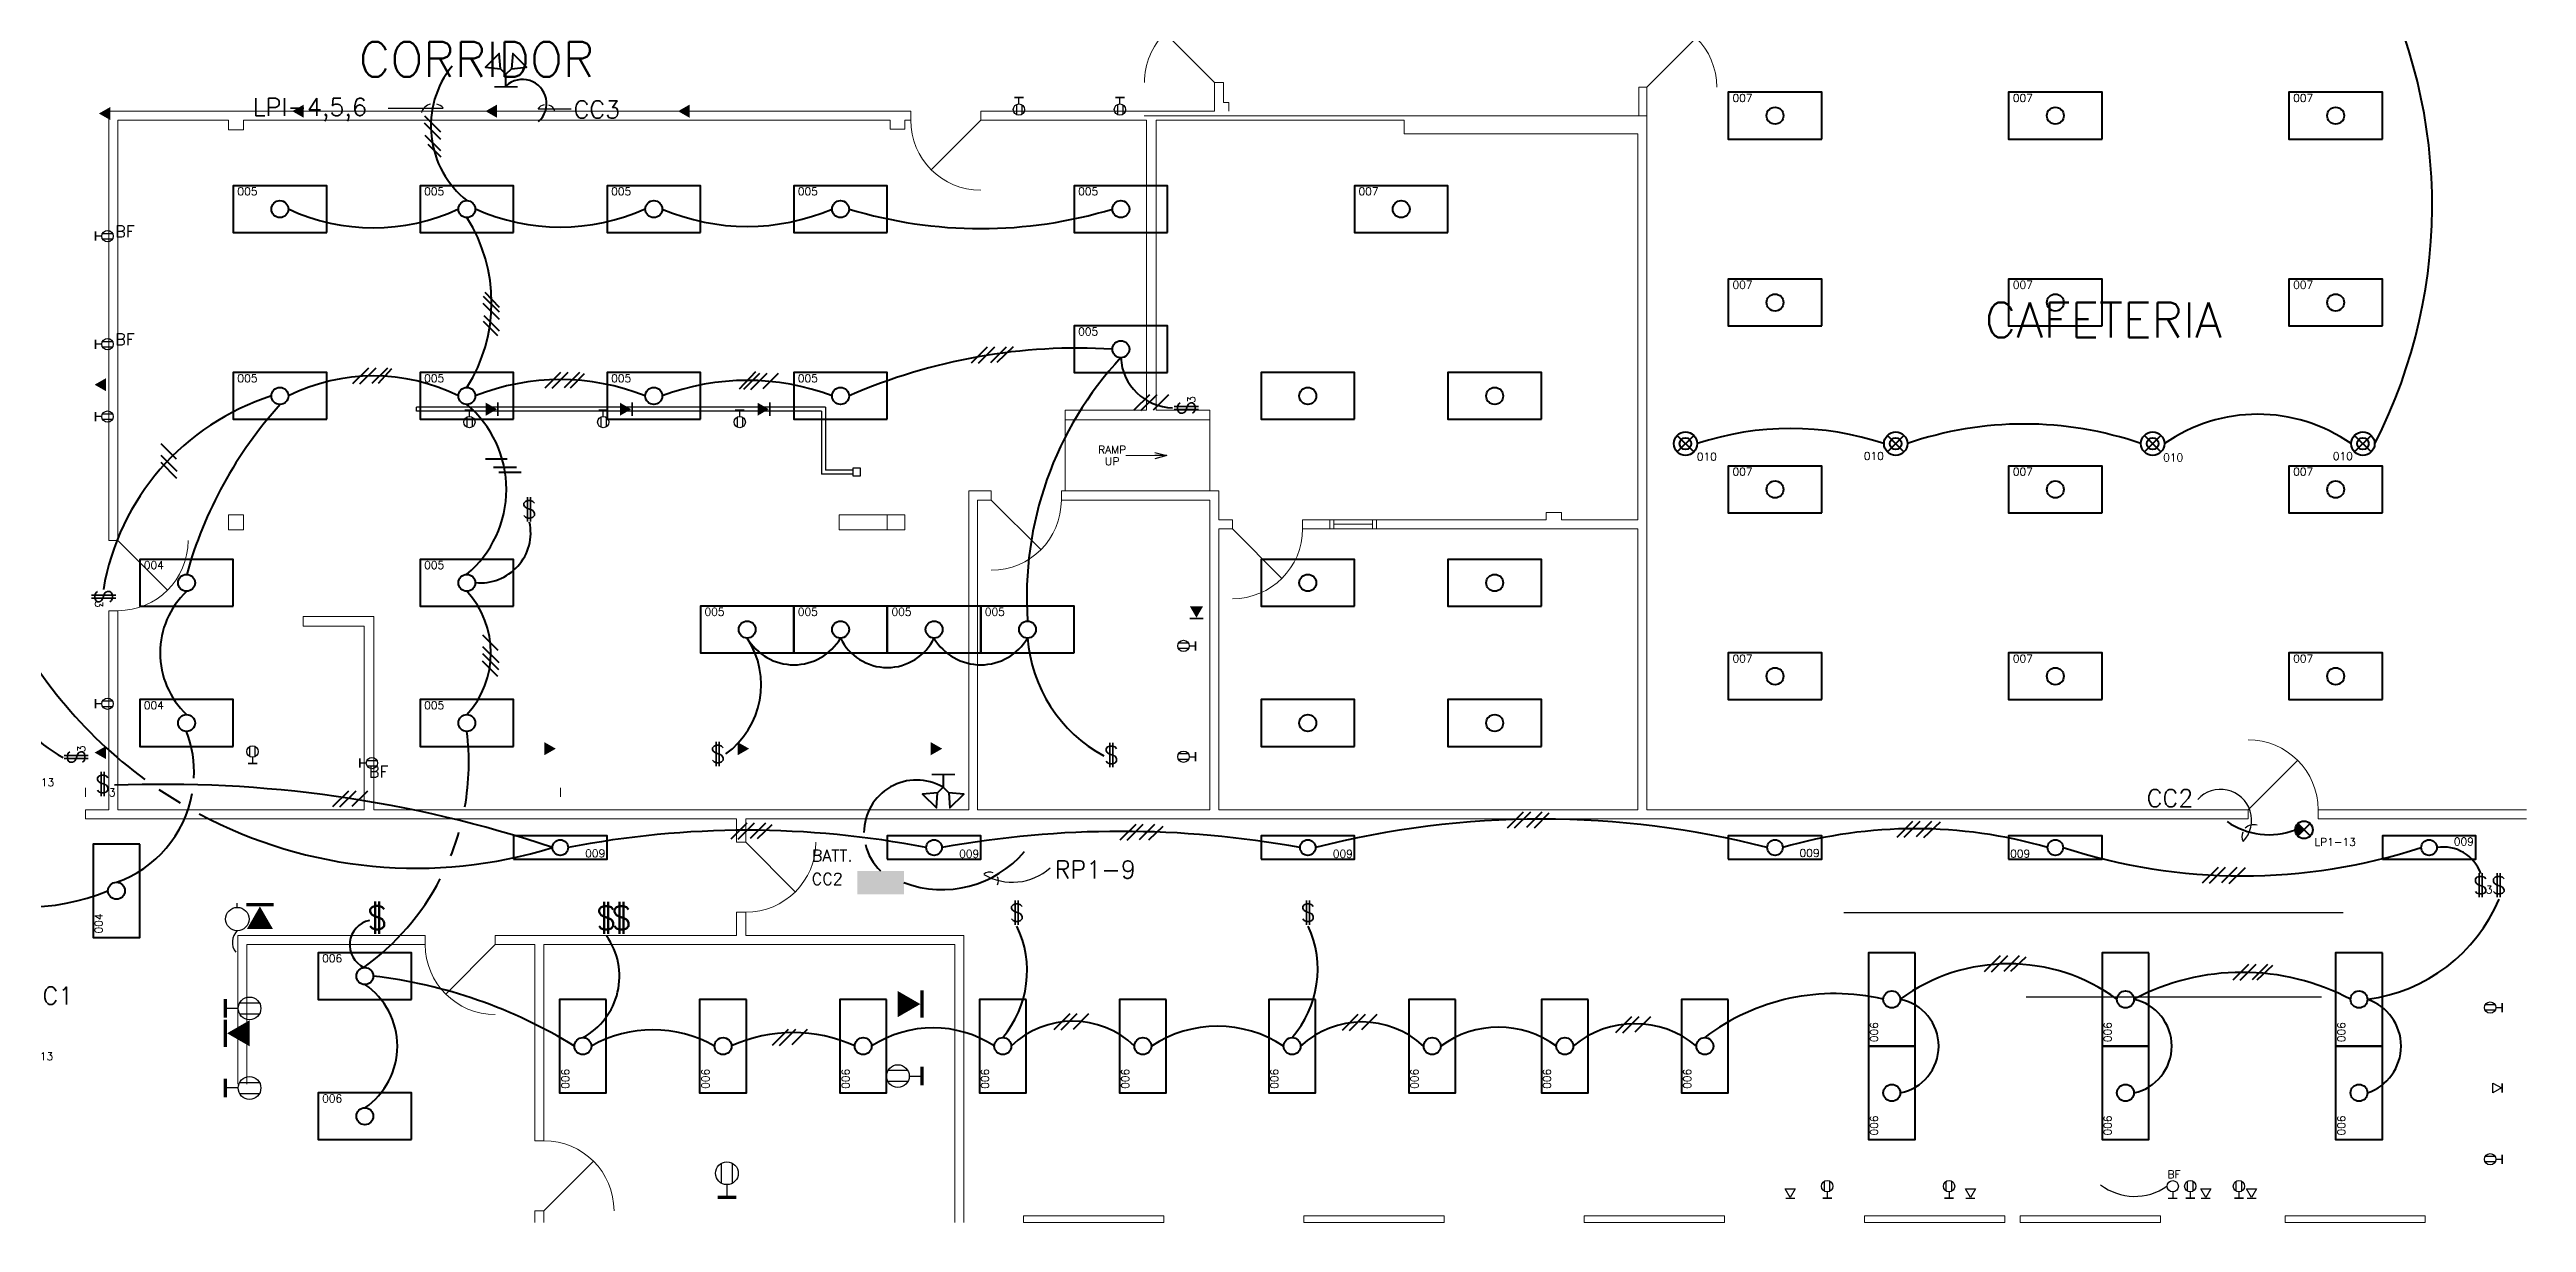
# Model space of a CAD drawing. Header units: inches. Extents: x 1071857 to 1073816, y 1075978 to 1078607.
# Drawn here: x 1072532 to 1073804, y 1076102 to 1076704 of the extents above; entities that cross this region are included whole.
import ezdxf
from ezdxf.enums import TextEntityAlignment as Align

# ---------------------------------------------------------------- set-up
doc = ezdxf.new("R2010")
doc.units = ezdxf.units.IN
doc.header["$MEASUREMENT"] = 0
doc.layers.get('0').update_dxf_attribs({"linetype": 'CONTINUOUS'})
for name, color, linetype, lineweight in [('E-Conduit-T', 123, 'CONTINUOUS', 30), ('E-PwrOutlet', 95, 'CONTINUOUS', 30), ('E-T', 7, 'CONTINUOUS', 30), ('ELgt-C', 172, 'CONTINUOUS', 40), ('ELgt-Circ-T', 92, 'CONTINUOUS', 30), ('ELgt-F', 2, 'CONTINUOUS', 40), ('I-Cab', 151, 'CONTINUOUS', 20), ('I-CWall', 110, 'CONTINUOUS', 20), ('I-Ras', 41, 'CONTINUOUS', 20), ('I-RmN', 5, 'CONTINUOUS', 30)]:
    doc.layers.add(name, color=color, linetype=linetype, lineweight=lineweight)
doc.styles.add('BGE', font='simplex.shx')
doc.styles.get("Standard").update_dxf_attribs({"font": 'simplex.shx'})
doc.dimstyles.new('Aec_Arch_1', dxfattribs={"dimtxt": 9, "dimasz": 6, "dimexe": 6, "dimexo": 6, "dimgap": 4, "dimtad": 1, "dimdec": 5, "dimrnd": 0.5, "dimzin": 3, "dimdsep": 46, "dimlunit": 4, "dimtxsty": 'BGE', "dimblk": 'OPEN30', "dimcen": 0.125, "dimdle": 6, "dimclrd": 256, "dimclre": 256, "dimclrt": 256, "dimadec": 3, "dimazin": 0, "dimtfac": 0.75, "dimtdec": 5, "dimtix": 1, "dimtmove": 0, "dimatfit": 3, "dimldrblk": 'OPEN30', "dimfxl": 1, "dimtolj": 1, "dimtzin": 3, "dimlwd": -1, "dimlwe": -1, "dimarcsym": 0})

# ---------------------------------------------------------------- blocks, each defined once
blk = doc.blocks.new('2X4')
at = {"linetype": 'Continuous'}
blk.add_lwpolyline([(4, 0), (4, 2), (0, 2), (0, 0)], close=True, dxfattribs=at)
blk.add_circle((2, 1), 0.363, dxfattribs=at)
blk.add_attdef('TAG00', text='', height=0.333, rotation=360, dxfattribs=at).set_placement((0, 0), align=Align.MIDDLE_LEFT)
blk = doc.blocks.new('1X4')
at = {"linetype": 'Continuous'}
blk.add_lwpolyline([(0, 0), (4, 0), (4, 1), (0, 1)], close=True, dxfattribs=at)
blk.add_circle((2, 0.5), 0.333, dxfattribs=at)
blk = doc.blocks.new('WT')
at = {"linetype": 'Continuous'}
for points in [[(0, 0.292), (0.072, 0.292), (0, -0.292), (0.072, -0.292)], [(0.072, 0), (0.557, 0.28), (0.557, -0.28)]]:
    blk.add_solid(points, dxfattribs=at)
blk = doc.blocks.new('WER')
at = {"linetype": 'Continuous'}
for p, q in [((0.31, 0), (0.072, 0)), ((0.339, 0.117), (0.764, 0.117)), ((0.34, -0.116), (0.766, -0.116))]:
    blk.add_line(p, q, dxfattribs=at)
blk.add_circle((0.553, 0), 0.243, dxfattribs=at)
blk.add_solid([(0, 0.2), (0.072, 0.2), (0, -0.2), (0.072, -0.2)], dxfattribs=at)
blk.add_attdef('TAG00', (0, 0), '', height=0.333, dxfattribs=at)
blk = doc.blocks.new('WEL')
at = {"linetype": 'Continuous'}
for p, q in [((-0.34, 0.117), (-0.765, 0.117)), ((-0.339, -0.117), (-0.764, -0.117)), ((-0.31, 0), (-0.072, 0))]:
    blk.add_line(p, q, dxfattribs=at)
blk.add_circle((-0.553, 0), 0.243, dxfattribs=at)
blk.add_solid([(0, -0.2), (-0.072, -0.2), (0, 0.2), (-0.072, 0.2)], dxfattribs=at)
blk.add_attdef('TAG00', (0, 0), '', height=0.333, rotation=0, dxfattribs=at)
blk = doc.blocks.new('WEU')
at = {"linetype": 'Continuous'}
for p, q in [((-0.117, 0.339), (-0.117, 0.764)), ((0.12, 0.342), (0.12, 0.764)), ((0, 0.31), (0, 0.072))]:
    blk.add_line(p, q, dxfattribs=at)
blk.add_circle((0, 0.553), 0.243, dxfattribs=at)
blk.add_solid([(-0.2, 0), (-0.2, 0.072), (0.2, 0), (0.2, 0.072)], dxfattribs=at)
blk.add_attdef('TAG00', (0, 0), '', height=0.333, rotation=0.0001, dxfattribs=at)
blk = doc.blocks.new('PHS_LR')
at = {"linetype": 'Continuous'}
for p, q in [((0.037, 0.026), (0.377, 0.366)), ((0.187, 0.02), (0.533, 0.366)), ((0.452, 0.036), (0.782, 0.366))]:
    blk.add_line(p, q, dxfattribs=at)
blk = doc.blocks.new('EXIT')
at = {"linetype": 'Continuous'}
for p, q in [((0.28, -0.28), (-0.25, 0.25)), ((-0.25, -0.28), (0.28, 0.25)), ((-0.24, 0.24), (-0.15, 0.32)), ((-0.24, 0.24), (-0.18, 0.3)), ((-0.23, 0.23), (-0.12, 0.33)), ((-0.22, 0.22), (-0.1, 0.34)), ((-0.21, 0.21), (-0.06, 0.35)), ((-0.21, 0.21), (-0.08, 0.35)), ((-0.2, 0.2), (-0.04, 0.36)), ((-0.19, 0.19), (-0.02, 0.36)), ((-0.18, 0.18), (0.01, 0.36)), ((-0.18, 0.18), (-0.01, 0.36)), ((-0.17, 0.17), (0.02, 0.36)), ((-0.16, 0.16), (0.04, 0.36)), ((-0.15, 0.15), (0.06, 0.36)), ((-0.15, 0.15), (0.05, 0.36)), ((-0.14, 0.14), (0.08, 0.36)), ((-0.13, 0.13), (0.1, 0.35)), ((-0.13, 0.13), (0.09, 0.35)), ((-0.12, 0.12), (0.11, 0.35)), ((-0.11, 0.11), (0.12, 0.34)), ((-0.1, 0.1), (0.15, 0.34)), ((-0.1, 0.1), (0.13, 0.34)), ((-0.09, 0.09), (0.16, 0.33)), ((-0.08, 0.08), (0.17, 0.33)), ((-0.07, 0.07), (0.19, 0.32)), ((-0.07, 0.07), (0.18, 0.32)), ((-0.06, 0.06), (0.2, 0.31)), ((-0.05, 0.05), (0.21, 0.31)), ((-0.04, 0.04), (0.22, 0.3)), ((-0.04, 0.04), (0.21, 0.3)), ((-0.03, 0.03), (0.23, 0.29)), ((-0.02, 0.02), (0.24, 0.28)), ((-0.01, 0.01), (0.25, 0.28)), ((-0.01, 0.01), (0.26, 0.27)), ((0, 0), (0.27, 0.27)), ((0.01, -0.01), (0.27, 0.26))]:
    blk.add_line(p, q, dxfattribs=at)
blk.add_circle((0.01, -0.01), 0.375, dxfattribs=at)
blk = doc.blocks.new('FLOOD')
at = {"linetype": 'Continuous'}
for p, q in [((-0.58, 0.5), (-0.82, 0.74)), ((-0.58, 0.5), (-0.82, 0.26)), ((-0.08, 0.5), (-0.58, 0.5))]:
    blk.add_line(p, q, dxfattribs=at)
for points in [[(-0.82, 0.74), (-0.88, 1.38), (-1.47, 0.79), (-0.82, 0.74)], [(-0.82, 0.26), (-1.47, 0.21), (-0.88, -0.38), (-0.82, 0.26)]]:
    blk.add_lwpolyline(points, close=True, dxfattribs=at)
blk.add_solid([(-0.08, 0), (0, 0), (-0.08, 1), (0, 1)], dxfattribs=at)
blk = doc.blocks.new('LGTRND')
at = {"linetype": 'Continuous'}
for p, q in [((-0.5, 0), (0.5, 0)), ((0, -0.5), (0, 0.5))]:
    blk.add_line(p, q, dxfattribs=at)
for radius in [0.5, 0.25]:
    blk.add_circle((0, 0), radius, dxfattribs=at)
blk = doc.blocks.new('RNDLGT')
at = {"linetype": 'Continuous', "rotation": 180}
blk.add_blockref('LGTRND', (0, 0), dxfattribs=at)
blk = doc.blocks.new('WED')
at = {"linetype": 'Continuous'}
for p, q in [((-0.11, -0.34), (-0.11, -0.77)), ((0, -0.31), (0, -0.07)), ((0.12, -0.34), (0.12, -0.76))]:
    blk.add_line(p, q, dxfattribs=at)
blk.add_circle((0, -0.55), 0.243, dxfattribs=at)
blk.add_solid([(0.2, 0), (0.2, -0.07), (-0.2, 0), (-0.2, -0.07)], dxfattribs=at)
blk.add_attdef('TAG00', (0, 0), '', height=0.333, dxfattribs=at)
blk = doc.blocks.new('FT')
at = {"linetype": 'Continuous'}
blk.add_solid([(0, 0), (-0.28, 0.49), (0.28, 0.49)], dxfattribs=at)
blk = doc.blocks.new('TELWAL')
at = {"linetype": 'Continuous'}
blk.add_lwpolyline([(-0.21, -0.44), (0, -0.07), (0.21, -0.44), (-0.21, -0.44)], close=True, dxfattribs=at)
blk.add_solid([(0.2, 0), (0.2, -0.07), (-0.2, 0), (-0.2, -0.07)], dxfattribs=at)
blk = doc.blocks.new('BF')
at = {"linetype": 'Continuous'}
blk.add_line((0, 0.31), (0, 0.07), dxfattribs=at)
blk.add_circle((0, 0.55), 0.243, dxfattribs=at)
blk.add_solid([(-0.2, 0), (-0.2, 0.07), (0.2, 0), (0.2, 0.07)], dxfattribs=at)
at = {"layer": 'E-PwrOutlet', "linetype": 'Continuous', "style": 'BGE'}
blk.add_text('BF', height=0.333, dxfattribs=at).set_placement((0.06, 1.06), align=Align.MIDDLE)
blk = doc.blocks.new('DOOR36')
at = {"linetype": 'Continuous'}
blk.add_line((0, 0), (2.12, 2.12), dxfattribs=at)
blk.add_arc((0, 0), 3, 360, 90, dxfattribs=at)
blk = doc.blocks.new('_Open30')
at = {"color": 0, "linetype": 'ByBlock', "lineweight": -2}
for p, q in [((-1, 0.27), (0, 0)), ((0, 0), (-1, -0.27)), ((0, 0), (-1, 0))]:
    blk.add_line(p, q, dxfattribs=at)

msp = doc.modelspace()

# ---------------------------------------------------------------- linework, layer by layer
at = {"layer": 'E-Conduit-T'}
for p, q in [((1073709.9, 1076261), (1073453.3, 1076261)), ((1073547.1, 1076217.9), (1073698.7, 1076217.9))]:
    msp.add_line(p, q, dxfattribs=at)
msp.add_arc((1073602.8, 1076143.8), 28.5, 232.0775, 305.4365, dxfattribs=at)
at = {"layer": 'E-PwrOutlet'}
for p, q in [((1072930.2, 1076520.7), (1072720.2, 1076520.7)), ((1072720.2, 1076518.7), (1072720.2, 1076520.7)), ((1072928.2, 1076518.7), (1072720.2, 1076518.7)), ((1072928.2, 1076518.7), (1072928.2, 1076486.4)), ((1072930.2, 1076520.7), (1072930.2, 1076488.4)), ((1072944.3, 1076486.4), (1072928.2, 1076486.4)), ((1072944.3, 1076488.4), (1072930.2, 1076488.4)), ((1072628.1, 1076263.8), (1072628.1, 1076265.9))]:
    msp.add_line(p, q, dxfattribs=at)
msp.add_lwpolyline([(1072944.3, 1076485.4), (1072948.3, 1076485.4), (1072948.3, 1076489.4), (1072944.3, 1076489.4)], close=True, dxfattribs=at)
msp.add_circle((1072628.1, 1076257.8), 6, dxfattribs=at)
msp.add_arc((1072633.9, 1076245.8), 8.37, 133.8852, 217.3867, dxfattribs=at)
at = {"layer": 'ELgt-C'}
for p, q in [((1072725.9, 1076655.8), (1072732.6, 1076649.4)), ((1072755.2, 1076579.9), (1072762.6, 1076572.1)), ((1072754.3, 1076565), (1072761.8, 1076557.5)), ((1072707.3, 1076540.5), (1072700.4, 1076532.9)), ((1073018.5, 1076543.9), (1073026.8, 1076551.9)), ((1072799.2, 1076530.7), (1072806.4, 1076538.1)), ((1072886, 1076530.2), (1072894.5, 1076539)), ((1072753.9, 1076390.4), (1072761.8, 1076382.5)), ((1073294.5, 1076304.7), (1073301.9, 1076312.4)), ((1072895.3, 1076299.1), (1072902.9, 1076306.3)), ((1073096.3, 1076298.4), (1073103.7, 1076305.5)), ((1073494.4, 1076299.7), (1073503, 1076307.8)), ((1073651.3, 1076276), (1073659.7, 1076284.2)), ((1073539.1, 1076231), (1073547, 1076238.4)), ((1073665.7, 1076226.6), (1073673.8, 1076234.1))]:
    msp.add_line(p, q, dxfattribs=at)
for centre, radius, start, end in [((1073486.8, 1076624.4), 268.8, 332.9067, 29.7797), ((1072776.4, 1076665.2), 48.9, 141.0274, 231.6342), ((1072774.6, 1076676.7), 12.4, 311.8472, 132.8178), ((1072698, 1076716.3), 103.4, 245.0297, 294.9703), ((1072677.1, 1076574.5), 81.6, 327.6659, 32.3341), ((1072794, 1076720.5), 107.2, 245.9847, 294.0153), ((1072890, 1076724.5), 110.9, 246.8271, 293.1729), ((1073010, 1076845.5), 233, 253.1221, 286.8779), ((1073059.8, 1076257.9), 293.2, 86.5096, 113.6113), ((1073214, 1076423.2), 180.4, 137.0194, 183.9082), ((1073109.2, 1076547.7), 27.3, 183.1341, 268.5653), ((1072698, 1076438.7), 98.1, 63.5881, 116.4119), ((1072794, 1076416.8), 118.1, 68.3082, 111.6918), ((1072890, 1076411.3), 123.2, 69.2608, 110.7392), ((1072684.1, 1076405.9), 126.6, 107.681, 170.3615), ((1072811.5, 1076376.5), 217.4, 137.9495, 164.4307), ((1072709.3, 1076478.5), 57, 310.0947, 49.9053), ((1073666, 1076433.3), 83.8, 55.0702, 124.9298), ((1073426, 1076358), 151.8, 71.5721, 108.4279), ((1073546, 1076328), 184.1, 70.9814, 109.0186), ((1072753, 1076456.3), 25.8, 264.224, 12.1528), ((1072631.9, 1076394.5), 43.5, 133.4074, 226.5926), ((1072711.7, 1076394.5), 46.7, 317.3215, 42.6785), ((1072570.4, 1076400.3), 67.5, 162.5555, 241.937), ((1072719.9, 1076519.6), 235.7, 204.8476, 233.7864), ((1072853.5, 1076378.1), 43.7, 305.6865, 33.3513), ((1072914, 1076416.2), 27.8, 210.3622, 329.6378), ((1072962, 1076413.6), 26.6, 205.3632, 334.6368), ((1073010, 1076416.3), 27.9, 210.4868, 329.5132), ((1073109.1, 1076407.8), 75.3, 184.2557, 241.5439), ((1072546.2, 1076333), 59.7, 357.2131, 20.813), ((1072617.3, 1076338.2), 129.7, 349.916, 7.0693), ((1072590.4, 1075696.7), 630.3, 71.5371, 92.317), ((1072719.9, 1076519.6), 235.7, 235.9014, 239.065), ((1072977, 1076302.2), 27, 59.649, 179.9201), ((1072546.2, 1076333), 59.7, 289.3704, 349.586), ((1072719.9, 1076519.6), 235.7, 241.815, 287.3023), ((1072617.3, 1076338.2), 129.7, 338.3409, 343.9737), ((1072890, 1075822.4), 481, 78.9727, 101.0273), ((1073082, 1075786.7), 516.1, 79.7309, 100.2691), ((1073298, 1075841.1), 468, 75.6497, 104.3503), ((1073490, 1076059.5), 244.7, 73.8626, 106.1374), ((1073671.7, 1076338.4), 37.3, 234.9202, 291.4188), ((1072977, 1076302.2), 27, 193.2025, 226.8487), ((1072990.2, 1076328.4), 55.5, 249.2168, 319.7303), ((1073658, 1076577.7), 297.7, 251.998, 288.002), ((1073761.2, 1076274.3), 20.5, 19.5055, 98.847), ((1072617.3, 1076338.2), 129.7, 305.7182, 332.5286), ((1072518, 1076380.2), 116.4, 247.9906, 292.0094), ((1073711.5, 1076301), 85.1, 277.3471, 337.2103), ((1072698.6, 1076244.5), 12.8, 101.913, 244.2755), ((1072788.6, 1076228.4), 35.8, 298.3346, 35.3911), ((1072980.7, 1076231.2), 53.1, 319.8514, 25.6296), ((1073129.9, 1076232), 53.2, 318.729, 24.6206), ((1072671.8, 1076192.5), 38.5, 304.6371, 55.3629), ((1072668, 1075976.4), 253.9, 58.3449, 83.2303), ((1073538, 1076140.5), 94.3, 53.8243, 126.1757), ((1073658, 1076111.5), 118.9, 62.0983, 117.9017), ((1073448.6, 1076109.7), 109.8, 76.821, 127.3701), ((1073477.6, 1076192.5), 24.5, 281.1996, 78.8004), ((1073597.2, 1076192.5), 24.6, 282.2464, 77.7536), ((1073714.3, 1076192.5), 25.3, 288.5144, 71.4856), ((1072841.6, 1076136.9), 64, 60.3866, 119.6134), ((1072913.6, 1076123.5), 76, 65.3938, 114.6062), ((1072985.5, 1076144), 57.9, 57.0868, 122.9132), ((1073057.3, 1076159.6), 45.7, 46.1601, 133.8399), ((1073131.6, 1076140.8), 61.9, 56.7195, 123.2805), ((1073205.9, 1076158.4), 46.5, 47.182, 132.818), ((1073276, 1076151.8), 50.4, 53.886, 126.114), ((1073346, 1076154.5), 49.5, 50.2435, 129.7565)]:
    msp.add_arc(centre, radius, start, end, dxfattribs=at)
at = {"layer": 'ELgt-Circ-T'}
for p, q in [((1072705.6, 1076674.4), (1072733.8, 1076674.4)), ((1072799.6, 1076673.9), (1072782.6, 1076673.9))]:
    msp.add_line(p, q, dxfattribs=at)
for centre, radius, start, end in [((1072728.9, 1076670.1), 6.56, 103.3737, 162.5687), ((1072728.9, 1076670.1), 6.56, 41.7927, 75.4917), ((1072786.6, 1076671.4), 4.76, 100.5399, 148.341), ((1072786.6, 1076671.4), 4.76, 14.3365, 70.6045), ((1073646.9, 1076308.5), 15.9, 317.1512, 137.615), ((1073663.8, 1076300.3), 5.94, 159.5356, 206.3621), ((1073663.8, 1076300.3), 5.94, 72.0459, 135.7656), ((1073026.3, 1076305.7), 29, 239.3579, 311.8135), ((1073014.6, 1076277.4), 4.53, 66.5811, 131.8448), ((1073014.6, 1076277.4), 4.53, 333.7126, 28.3555)]:
    msp.add_arc(centre, radius, start, end, dxfattribs=at)
at = {"layer": 'ELgt-F'}
msp.add_solid([(1072946.6, 1076270.5), (1072970.6, 1076270.5), (1072946.6, 1076282.5), (1072970.6, 1076282.5)], dxfattribs=at)
at = {"layer": 'I-Cab'}
for points in [[(1073032, 1076105.4), (1073032, 1076101.9), (1073104, 1076101.9), (1073104, 1076105.4)], [(1073176, 1076105.4), (1073176, 1076101.9), (1073248, 1076101.9), (1073248, 1076105.4)], [(1073320, 1076105.4), (1073320, 1076101.9), (1073392, 1076101.9), (1073392, 1076105.4)], [(1073464, 1076105.4), (1073464, 1076101.9), (1073536, 1076101.9), (1073536, 1076105.4)], [(1073544, 1076105.4), (1073544, 1076101.9), (1073616, 1076101.9), (1073616, 1076105.4)], [(1073680, 1076105.4), (1073680, 1076101.9), (1073752, 1076101.9), (1073752, 1076105.4)]]:
    msp.add_lwpolyline(points, close=True, dxfattribs=at)
at = {"layer": 'I-CWall'}
for p, q in [((1073352.1, 1076685.1), (1073377.6, 1076710.6)), ((1073134.7, 1076687.5), (1073130.1, 1076687.5)), ((1073130.1, 1076687.5), (1073130.1, 1076672.8)), ((1073134.7, 1076687.5), (1073134.7, 1076677.3)), ((1073348.1, 1076670.4), (1073348.1, 1076685.1)), ((1073352.1, 1076685.1), (1073348.1, 1076685.1)), ((1073352.1, 1076670.4), (1073352.1, 1076685.1)), ((1072974, 1076672.8), (1072562.1, 1076672.8)), ((1072562.1, 1076452.2), (1072562.1, 1076672.8)), ((1072566.8, 1076452.2), (1072566.8, 1076668.2)), ((1072623.5, 1076668.2), (1072566.8, 1076668.2)), ((1072623.5, 1076663.2), (1072623.5, 1076668.2)), ((1072631.3, 1076663.2), (1072631.3, 1076668.2)), ((1072963.5, 1076668.2), (1072631.3, 1076668.2)), ((1072963.5, 1076663.5), (1072963.5, 1076668.2)), ((1072971, 1076663.5), (1072971, 1076668.2)), ((1072974, 1076668.2), (1072971, 1076668.2)), ((1072974, 1076668.2), (1072974, 1076672.8)), ((1073010, 1076668.2), (1072984.6, 1076642.7)), ((1073130.1, 1076672.8), (1073010, 1076672.8)), ((1073010, 1076668.2), (1073010, 1076672.8)), ((1073010, 1076668.2), (1073095.1, 1076668.2)), ((1073352.1, 1076670.4), (1073093.9, 1076670.4)), ((1073095.1, 1076519.2), (1073095.1, 1076668.2)), ((1073100.1, 1076668.2), (1073227.5, 1076668.2)), ((1073100.1, 1076519.2), (1073100.1, 1076668.2)), ((1073137.4, 1076677.3), (1073134.7, 1076677.3)), ((1073137.4, 1076672.8), (1073137.4, 1076677.3)), ((1073227.5, 1076661.2), (1073227.5, 1076668.2)), ((1073352.1, 1076313.9), (1073352.1, 1076670.4)), ((1072631.3, 1076663.2), (1072623.5, 1076663.2)), ((1072971, 1076663.5), (1072963.5, 1076663.5)), ((1073227.5, 1076661.2), (1073347.5, 1076661.2)), ((1073347.5, 1076462.9), (1073347.5, 1076661.2)), ((1073053.4, 1076514.2), (1073053.4, 1076519.2)), ((1073095.1, 1076519.2), (1073053.4, 1076519.2)), ((1073127.6, 1076519.2), (1073100.1, 1076519.2)), ((1073127.6, 1076514.2), (1073127.6, 1076519.2)), ((1073127.6, 1076514.2), (1073053.4, 1076514.2)), ((1073053.4, 1076514.2), (1073053.4, 1076477.7)), ((1073127.6, 1076514.2), (1073127.6, 1076477.7)), ((1073015.4, 1076477.7), (1073003.8, 1076477.7)), ((1073003.8, 1076313.9), (1073003.8, 1076477.7)), ((1073015.4, 1076473), (1073015.4, 1076477.7)), ((1073132.3, 1076477.7), (1073051.4, 1076477.7)), ((1073051.4, 1076473), (1073051.4, 1076477.7)), ((1073132.3, 1076462.9), (1073132.3, 1076477.7)), ((1072937.3, 1076465.4), (1072937.3, 1076457.7)), ((1072962, 1076465.4), (1072937.3, 1076465.4)), ((1073015.4, 1076473), (1073008.4, 1076473)), ((1073008.4, 1076313.9), (1073008.4, 1076473)), ((1073015.4, 1076473), (1073040.8, 1076447.6)), ((1073127.6, 1076473), (1073051.4, 1076473)), ((1073127.6, 1076313.9), (1073127.6, 1076473)), ((1073300.5, 1076462.9), (1073300.5, 1076466.7)), ((1073300.5, 1076466.7), (1073308.3, 1076466.7)), ((1073308.3, 1076462.9), (1073308.3, 1076466.7)), ((1072562.1, 1076452.2), (1072566.8, 1076452.2)), ((1072566.8, 1076452.2), (1072592.2, 1076426.7)), ((1072962, 1076457.7), (1072937.3, 1076457.7)), ((1073139.3, 1076462.9), (1073132.3, 1076462.9)), ((1073139.3, 1076458.3), (1073132.3, 1076458.3)), ((1073132.3, 1076313.9), (1073132.3, 1076458.3)), ((1073139.3, 1076458.3), (1073139.3, 1076462.9)), ((1073139.3, 1076458.3), (1073164.7, 1076432.8)), ((1073175.3, 1076458.3), (1073175.3, 1076462.9)), ((1073175.3, 1076462.9), (1073300.5, 1076462.9)), ((1073175.3, 1076458.3), (1073347.5, 1076458.3)), ((1073189.3, 1076458.3), (1073189.3, 1076462.9)), ((1073191.3, 1076458.3), (1073191.3, 1076462.9)), ((1073191.3, 1076460.6), (1073211.3, 1076460.6)), ((1073211.3, 1076458.3), (1073211.3, 1076462.9)), ((1073213.3, 1076458.3), (1073213.3, 1076462.9)), ((1073308.3, 1076462.9), (1073347.5, 1076462.9)), ((1073347.5, 1076313.9), (1073347.5, 1076458.3)), ((1072562.1, 1076416.2), (1072566.8, 1076416.2)), ((1072562.1, 1076313.9), (1072562.1, 1076416.2)), ((1072566.8, 1076313.9), (1072566.8, 1076416.2)), ((1072698.3, 1076413.2), (1072662, 1076413.2)), ((1072662, 1076408.2), (1072662, 1076413.2)), ((1072693.3, 1076408.2), (1072662, 1076408.2)), ((1072693.3, 1076313.9), (1072693.3, 1076408.2)), ((1072698.3, 1076313.9), (1072698.3, 1076413.2)), ((1073661, 1076313.9), (1073686.5, 1076339.4)), ((1072562.1, 1076313.9), (1072550.1, 1076313.9)), ((1072550.1, 1076313.9), (1072550.1, 1076309.3)), ((1072693.3, 1076313.9), (1072566.8, 1076313.9)), ((1073003.8, 1076313.9), (1072698.3, 1076313.9)), ((1073127.6, 1076313.9), (1073008.4, 1076313.9)), ((1073347.5, 1076313.9), (1073132.3, 1076313.9)), ((1073661, 1076313.9), (1073352.1, 1076313.9)), ((1073661, 1076309.3), (1073661, 1076313.9)), ((1073697, 1076309.3), (1073697, 1076313.9)), ((1073804, 1076313.9), (1073697, 1076313.9)), ((1072884.6, 1076309.3), (1072550.1, 1076309.3)), ((1072884.6, 1076297.3), (1072884.6, 1076309.3)), ((1072889.3, 1076297.3), (1072889.3, 1076309.3)), ((1073661, 1076309.3), (1072889.3, 1076309.3)), ((1073804, 1076309.3), (1073697, 1076309.3)), ((1072889.3, 1076297.3), (1072884.6, 1076297.3)), ((1072889.3, 1076297.3), (1072914.7, 1076271.8)), ((1072884.6, 1076249.3), (1072884.6, 1076261.3)), ((1072889.3, 1076261.3), (1072884.6, 1076261.3)), ((1072889.3, 1076249.3), (1072889.3, 1076261.3)), ((1072628.4, 1076172.9), (1072628.4, 1076249.3)), ((1072628.4, 1076249.3), (1072724.6, 1076249.3)), ((1072724.6, 1076249.3), (1072724.6, 1076244.7)), ((1072760.6, 1076249.3), (1072760.6, 1076244.7)), ((1072760.6, 1076249.3), (1072884.6, 1076249.3)), ((1072889.3, 1076249.3), (1073001.3, 1076249.3)), ((1073001.3, 1076101.9), (1073001.3, 1076249.3)), ((1072633, 1076172.9), (1072633, 1076244.7)), ((1072633, 1076244.7), (1072724.6, 1076244.7)), ((1072760.6, 1076244.7), (1072735.2, 1076219.2)), ((1072760.6, 1076244.7), (1072781, 1076244.7)), ((1072781, 1076143.9), (1072781, 1076244.7)), ((1072785.6, 1076244.7), (1072996.6, 1076244.7)), ((1072785.6, 1076143.9), (1072785.6, 1076244.7)), ((1072996.6, 1076101.9), (1072996.6, 1076244.7)), ((1072785.6, 1076143.9), (1072781, 1076143.9)), ((1072785.6, 1076107.9), (1072811.1, 1076133.4)), ((1072781, 1076101.9), (1072781, 1076107.9)), ((1072785.6, 1076107.9), (1072781, 1076107.9)), ((1072785.6, 1076101.9), (1072785.6, 1076107.9))]:
    msp.add_line(p, q, dxfattribs=at)
for points in [[(1072623.5, 1076465.4), (1072631.3, 1076465.4), (1072631.3, 1076457.7), (1072623.5, 1076457.7)], [(1072962, 1076465.4), (1072971, 1076465.4), (1072971, 1076457.7), (1072962, 1076457.7)]]:
    msp.add_lwpolyline(points, close=True, dxfattribs=at)
for centre, start, end in [((1073352.1, 1076685.1), 0, 90), ((1073010, 1076668.2), 180, 270), ((1073015.4, 1076473), 270, 0), ((1072566.8, 1076452.2), 270, 0), ((1073139.3, 1076458.3), 270, 0), ((1073661, 1076313.9), 0, 90), ((1072889.3, 1076297.3), 270, 0), ((1072760.6, 1076244.7), 180, 270), ((1072785.6, 1076107.9), 0, 90)]:
    msp.add_arc(centre, 36, start, end, dxfattribs=at)
at = {"layer": 'I-Ras'}
for p, q in [((1072550.1, 1076325.2), (1072550.1, 1076320.5)), ((1072794.1, 1076325.2), (1072794.1, 1076320.5))]:
    msp.add_line(p, q, dxfattribs=at)

# ---------------------------------------------------------------- block references
at = {"layer": 'E-PwrOutlet', "zscale": 12}
for name, p, xscale, yscale in [('WED', (1073029.6, 1076680.2), 12, 12), ('WED', (1073081.5, 1076680.2), 12, 12), ('WER', (1072554.8, 1076608.6), 12, 12), ('WER', (1072554.8, 1076553.1), 12, 12), ('WER', (1072554.8, 1076515.9), 12, 12), ('WED', (1072747.3, 1076519.7), 12, 12), ('WED', (1072816.1, 1076519.7), 12, 12), ('WED', (1072886.2, 1076519.7), 12, 12), ('WEL', (1073120.8, 1076398.1), 12, 12), ('WER', (1072554.8, 1076368.4), 12, 12), ('WEU', (1072635.9, 1076337.2), 12, 12), ('WER', (1072690.6, 1076337.9), 12, 12), ('WEL', (1073120.8, 1076341.2), 12, 12), ('WER', (1072621.1, 1076211.9), 24, 24), ('WEL', (1073792, 1076212.3), 12, 12), ('WER', (1072621.1, 1076171), 24, 24), ('WEL', (1072980.7, 1076177.1), 24, 24), ('WEL', (1073792, 1076134.4), 12, 12), ('WEU', (1072879.6, 1076113.9), 24, 24), ('WEU', (1073444.8, 1076113.9), 12, 12), ('WEU', (1073507.4, 1076113.9), 12, 12), ('BF', (1073622.3, 1076113.9), 12, 12), ('WEU', (1073631.3, 1076113.9), 12, 12), ('WEU', (1073656.3, 1076113.9), 12, 12)]:
    msp.add_blockref(name, p, dxfattribs=dict(at, xscale=xscale, yscale=yscale))
at = {"layer": 'E-T', "zscale": 12}
for name, p, xscale, yscale, rotation in [('FT', (1072557, 1076671.6), 12, 12, 270), ('FT', (1072656.3, 1076672.8), 12, 12, 270), ('FT', (1072755.6, 1076672.8), 12, 12, 270), ('FT', (1072854.5, 1076672.8), 12, 12, 270), ('FT', (1072554.8, 1076532.3), 12, 12, 270), ('WT', (1072762.4, 1076519.7), 12, 12, 180), ('WT', (1072831.3, 1076519.7), 12, 12, 180), ('WT', (1072902, 1076519.7), 12, 12, 180), ('WT', (1073120.8, 1076411.7), 12, 12, 90), ('FT', (1072554.8, 1076343.3), 12, 12, 270), ('FT', (1072791.7, 1076345.3), 12, 12, 90), ('FT', (1072891, 1076345.3), 12, 12, 90), ('FT', (1072990.2, 1076345.3), 12, 12, 90), ('WT', (1072639.7, 1076266), 24, 24, 270), ('WT', (1072980.7, 1076214.1), 24, 24, 180), ('TELWAL', (1073792, 1076171), 12, 12, 270), ('TELWAL', (1073425.8, 1076113.9), 12, 12, 180), ('TELWAL', (1073518.4, 1076113.9), 12, 12, 180), ('TELWAL', (1073639.3, 1076113.9), 12, 12, 180), ('TELWAL', (1073662.8, 1076113.9), 12, 12, 180)]:
    msp.add_blockref(name, p, dxfattribs=dict(at, xscale=xscale, yscale=yscale, rotation=rotation))
at = {"layer": 'E-T', "xscale": 24, "yscale": 24, "zscale": 12}
msp.add_blockref('WT', (1072621.1, 1076199.1), dxfattribs=at)
at = {"layer": 'ELgt-C', "zscale": 12}
for p, xscale, yscale, rotation in [((1072723.6, 1076671.3), 24.0000558794494, 24.0000558794494, 270), ((1072753.8, 1076578.7), 24.0000558794494, 24.0000558794494, 270), ((1072597.7, 1076483.2), 24.0000558794494, 24.0000558794494, 90), ((1072775, 1076487), 24.00003681856179, 24.00003681856179, 135), ((1072763, 1076384.9), 24.0000558794494, 24.0000558794494, 90)]:
    msp.add_blockref('PHS_LR', p, dxfattribs=dict(at, xscale=xscale, yscale=yscale, rotation=rotation))
at = {"layer": 'ELgt-C', "xscale": 24.0000558794494, "yscale": 24.0000558794494, "zscale": 12}
for p in [(1072686.6, 1076532.2), (1073004.4, 1076542.9), (1072785.3, 1076530), (1072887.4, 1076529.4), (1073087.8, 1076518.5), (1072676.3, 1076314.9), (1073279.7, 1076304.1), (1072880.9, 1076298.4), (1073080.7, 1076297.8), (1073479.8, 1076299.3), (1073636.7, 1076275.7), (1073524.8, 1076230.2), (1073652.4, 1076225.9), (1072902.2, 1076192.4), (1073046.8, 1076200.4), (1073194.9, 1076200.1), (1073335.4, 1076198.9)]:
    msp.add_blockref('PHS_LR', p, dxfattribs=at)
at = {"layer": 'ELgt-F', "zscale": 12}
for name, p, xscale, yscale, rotation in [('FLOOD', (1072760.1, 1076684.8), 12, 12, 270), ('RNDLGT', (1073372, 1076502), 12.00001840928089, 12.00001840928089, 45), ('RNDLGT', (1073480, 1076502), 12.00001840928089, 12.00001840928089, 45), ('RNDLGT', (1073612, 1076502), 12.00001840928089, 12.00001840928089, 45), ('RNDLGT', (1073720, 1076502), 12.00001840928089, 12.00001840928089, 45), ('FLOOD', (1072996.7, 1076332.5), 12, 12, 90), ('EXIT', (1073689.6, 1076303.5), 12, 12, 90)]:
    msp.add_blockref(name, p, dxfattribs=dict(at, xscale=xscale, yscale=yscale, rotation=rotation))
at = {"layer": 'ELgt-F'}
ref = msp.add_blockref('2X4', (1073394, 1076658.5), dxfattribs=dict(at, xscale=12, yscale=12, zscale=12))
ref.add_attrib('TAG00', '007', dxfattribs={"linetype": 'Continuous', "height": 4}).set_placement((1073396.1, 1076679.6), align=Align.MIDDLE_LEFT)
ref = msp.add_blockref('2X4', (1073538, 1076658.5), dxfattribs=dict(at, xscale=12, yscale=12, zscale=12))
ref.add_attrib('TAG00', '007', dxfattribs={"linetype": 'Continuous', "height": 4}).set_placement((1073540.1, 1076679.6), align=Align.MIDDLE_LEFT)
ref = msp.add_blockref('2X4', (1073682, 1076658.5), dxfattribs=dict(at, xscale=12, yscale=12, zscale=12))
ref.add_attrib('TAG00', '007', dxfattribs={"linetype": 'Continuous', "height": 4}).set_placement((1073684.1, 1076679.6), align=Align.MIDDLE_LEFT)
ref = msp.add_blockref('2X4', (1072626, 1076610.5), dxfattribs=dict(at, xscale=12, yscale=12, zscale=12))
ref.add_attrib('TAG00', '005', dxfattribs={"linetype": 'Continuous', "height": 4}).set_placement((1072628.1, 1076631.6), align=Align.MIDDLE_LEFT)
ref = msp.add_blockref('2X4', (1072722, 1076610.5), dxfattribs=dict(at, xscale=12, yscale=12, zscale=12))
ref.add_attrib('TAG00', '005', dxfattribs={"linetype": 'Continuous', "height": 4}).set_placement((1072724.1, 1076631.6), align=Align.MIDDLE_LEFT)
ref = msp.add_blockref('2X4', (1072818, 1076610.5), dxfattribs=dict(at, xscale=12, yscale=12, zscale=12))
ref.add_attrib('TAG00', '005', dxfattribs={"linetype": 'Continuous', "height": 4}).set_placement((1072820.1, 1076631.6), align=Align.MIDDLE_LEFT)
ref = msp.add_blockref('2X4', (1072914, 1076610.5), dxfattribs=dict(at, xscale=12, yscale=12, zscale=12))
ref.add_attrib('TAG00', '005', dxfattribs={"linetype": 'Continuous', "height": 4}).set_placement((1072916.1, 1076631.6), align=Align.MIDDLE_LEFT)
ref = msp.add_blockref('2X4', (1073058, 1076610.5), dxfattribs=dict(at, xscale=12, yscale=12, zscale=12))
ref.add_attrib('TAG00', '005', dxfattribs={"linetype": 'Continuous', "height": 4}).set_placement((1073060.1, 1076631.6), align=Align.MIDDLE_LEFT)
ref = msp.add_blockref('2X4', (1073202, 1076610.5), dxfattribs=dict(at, xscale=12, yscale=12, zscale=12))
ref.add_attrib('TAG00', '007', dxfattribs={"linetype": 'Continuous', "height": 4}).set_placement((1073204.1, 1076631.6), align=Align.MIDDLE_LEFT)
ref = msp.add_blockref('2X4', (1073394, 1076562.5), dxfattribs=dict(at, xscale=12, yscale=12, zscale=12))
ref.add_attrib('TAG00', '007', dxfattribs={"linetype": 'Continuous', "height": 4}).set_placement((1073396.1, 1076583.6), align=Align.MIDDLE_LEFT)
ref = msp.add_blockref('2X4', (1073538, 1076562.5), dxfattribs=dict(at, xscale=12, yscale=12, zscale=12))
ref.add_attrib('TAG00', '007', dxfattribs={"linetype": 'Continuous', "height": 4}).set_placement((1073540.1, 1076583.6), align=Align.MIDDLE_LEFT)
ref = msp.add_blockref('2X4', (1073682, 1076562.5), dxfattribs=dict(at, xscale=12, yscale=12, zscale=12))
ref.add_attrib('TAG00', '007', dxfattribs={"linetype": 'Continuous', "height": 4}).set_placement((1073684.1, 1076583.6), align=Align.MIDDLE_LEFT)
ref = msp.add_blockref('2X4', (1073058, 1076538.5), dxfattribs=dict(at, xscale=12, yscale=12, zscale=12))
ref.add_attrib('TAG00', '005', dxfattribs={"linetype": 'Continuous', "height": 4}).set_placement((1073060.1, 1076559.6), align=Align.MIDDLE_LEFT)
ref = msp.add_blockref('2X4', (1072626, 1076514.5), dxfattribs=dict(at, xscale=12, yscale=12, zscale=12))
ref.add_attrib('TAG00', '005', dxfattribs={"linetype": 'Continuous', "height": 4}).set_placement((1072628.1, 1076535.6), align=Align.MIDDLE_LEFT)
ref = msp.add_blockref('2X4', (1072722, 1076514.5), dxfattribs=dict(at, xscale=12, yscale=12, zscale=12))
ref.add_attrib('TAG00', '005', dxfattribs={"linetype": 'Continuous', "height": 4}).set_placement((1072724.1, 1076535.6), align=Align.MIDDLE_LEFT)
ref = msp.add_blockref('2X4', (1072818, 1076514.5), dxfattribs=dict(at, xscale=12, yscale=12, zscale=12))
ref.add_attrib('TAG00', '005', dxfattribs={"linetype": 'Continuous', "height": 4}).set_placement((1072820.1, 1076535.6), align=Align.MIDDLE_LEFT)
ref = msp.add_blockref('2X4', (1072914, 1076514.5), dxfattribs=dict(at, xscale=12, yscale=12, zscale=12))
ref.add_attrib('TAG00', '005', dxfattribs={"linetype": 'Continuous', "height": 4}).set_placement((1072916.1, 1076535.6), align=Align.MIDDLE_LEFT)
at = {"layer": 'ELgt-F', "xscale": 12, "yscale": 12, "zscale": 12}
for name, p in [('2X4', (1073154, 1076514.5)), ('2X4', (1073250, 1076514.5)), ('2X4', (1073154, 1076418.5)), ('2X4', (1073250, 1076418.5)), ('2X4', (1073154, 1076346.5)), ('2X4', (1073250, 1076346.5)), ('1X4', (1072770, 1076288.5)), ('1X4', (1072962, 1076288.5)), ('1X4', (1073154, 1076288.5)), ('1X4', (1073394, 1076288.5)), ('1X4', (1073538, 1076288.5)), ('1X4', (1073730, 1076288.5))]:
    msp.add_blockref(name, p, dxfattribs=at)
at = {"layer": 'ELgt-F'}
ref = msp.add_blockref('2X4', (1073394, 1076466.5), dxfattribs=dict(at, xscale=12, yscale=12, zscale=12))
ref.add_attrib('TAG00', '007', dxfattribs={"linetype": 'Continuous', "height": 4}).set_placement((1073396.1, 1076487.6), align=Align.MIDDLE_LEFT)
ref = msp.add_blockref('2X4', (1073538, 1076466.5), dxfattribs=dict(at, xscale=12, yscale=12, zscale=12))
ref.add_attrib('TAG00', '007', dxfattribs={"linetype": 'Continuous', "height": 4}).set_placement((1073540.1, 1076487.6), align=Align.MIDDLE_LEFT)
ref = msp.add_blockref('2X4', (1073682, 1076466.5), dxfattribs=dict(at, xscale=12, yscale=12, zscale=12))
ref.add_attrib('TAG00', '007', dxfattribs={"linetype": 'Continuous', "height": 4}).set_placement((1073684.1, 1076487.6), align=Align.MIDDLE_LEFT)
ref = msp.add_blockref('2X4', (1072578, 1076418.5), dxfattribs=dict(at, xscale=12, yscale=12, zscale=12))
ref.add_attrib('TAG00', '004', dxfattribs={"linetype": 'Continuous', "height": 4}).set_placement((1072580.1, 1076439.6), align=Align.MIDDLE_LEFT)
ref = msp.add_blockref('2X4', (1072722, 1076418.5), dxfattribs=dict(at, xscale=12, yscale=12, zscale=12))
ref.add_attrib('TAG00', '005', dxfattribs={"linetype": 'Continuous', "height": 4}).set_placement((1072724.1, 1076439.6), align=Align.MIDDLE_LEFT)
ref = msp.add_blockref('2X4', (1072866, 1076394.5), dxfattribs=dict(at, xscale=12, yscale=12, zscale=12))
ref.add_attrib('TAG00', '005', dxfattribs={"linetype": 'Continuous', "height": 4}).set_placement((1072868.1, 1076415.6), align=Align.MIDDLE_LEFT)
ref = msp.add_blockref('2X4', (1072914, 1076394.5), dxfattribs=dict(at, xscale=12, yscale=12, zscale=12))
ref.add_attrib('TAG00', '005', dxfattribs={"linetype": 'Continuous', "height": 4}).set_placement((1072916.1, 1076415.6), align=Align.MIDDLE_LEFT)
ref = msp.add_blockref('2X4', (1072962, 1076394.5), dxfattribs=dict(at, xscale=12, yscale=12, zscale=12))
ref.add_attrib('TAG00', '005', dxfattribs={"linetype": 'Continuous', "height": 4}).set_placement((1072964.1, 1076415.6), align=Align.MIDDLE_LEFT)
ref = msp.add_blockref('2X4', (1073010, 1076394.5), dxfattribs=dict(at, xscale=12, yscale=12, zscale=12))
ref.add_attrib('TAG00', '005', dxfattribs={"linetype": 'Continuous', "height": 4}).set_placement((1073012.1, 1076415.6), align=Align.MIDDLE_LEFT)
ref = msp.add_blockref('2X4', (1073394, 1076370.5), dxfattribs=dict(at, xscale=12, yscale=12, zscale=12))
ref.add_attrib('TAG00', '007', dxfattribs={"linetype": 'Continuous', "height": 4}).set_placement((1073396.1, 1076391.6), align=Align.MIDDLE_LEFT)
ref = msp.add_blockref('2X4', (1073538, 1076370.5), dxfattribs=dict(at, xscale=12, yscale=12, zscale=12))
ref.add_attrib('TAG00', '007', dxfattribs={"linetype": 'Continuous', "height": 4}).set_placement((1073540.1, 1076391.6), align=Align.MIDDLE_LEFT)
ref = msp.add_blockref('2X4', (1073682, 1076370.5), dxfattribs=dict(at, xscale=12, yscale=12, zscale=12))
ref.add_attrib('TAG00', '007', dxfattribs={"linetype": 'Continuous', "height": 4}).set_placement((1073684.1, 1076391.6), align=Align.MIDDLE_LEFT)
ref = msp.add_blockref('2X4', (1072578, 1076346.5), dxfattribs=dict(at, xscale=12, yscale=12, zscale=12))
ref.add_attrib('TAG00', '004', dxfattribs={"linetype": 'Continuous', "height": 4}).set_placement((1072580.1, 1076367.6), align=Align.MIDDLE_LEFT)
ref = msp.add_blockref('2X4', (1072722, 1076346.5), dxfattribs=dict(at, xscale=12, yscale=12, zscale=12))
ref.add_attrib('TAG00', '005', dxfattribs={"linetype": 'Continuous', "height": 4}).set_placement((1072724.1, 1076367.6), align=Align.MIDDLE_LEFT)
ref = msp.add_blockref('2X4', (1072578, 1076248.3), dxfattribs=dict(at, xscale=12, yscale=12, zscale=12, rotation=90))
ref.add_attrib('TAG00', '004', dxfattribs={"linetype": 'Continuous', "height": 4, "rotation": 90}).set_placement((1072556.9, 1076250.3), align=Align.MIDDLE_LEFT)
ref = msp.add_blockref('2X4', (1072669.6, 1076216.5), dxfattribs=dict(at, xscale=12, yscale=12, zscale=12))
ref.add_attrib('TAG00', '006', dxfattribs={"linetype": 'Continuous', "height": 4}).set_placement((1072671.7, 1076237.6), align=Align.MIDDLE_LEFT)
ref = msp.add_blockref('2X4', (1073490, 1076192.5), dxfattribs=dict(at, xscale=12, yscale=12, zscale=12, rotation=90))
ref.add_attrib('TAG00', '006', dxfattribs={"linetype": 'Continuous', "height": 4, "rotation": 90}).set_placement((1073468.9, 1076194.6), align=Align.MIDDLE_LEFT)
ref = msp.add_blockref('2X4', (1073610, 1076192.5), dxfattribs=dict(at, xscale=12, yscale=12, zscale=12, rotation=90))
ref.add_attrib('TAG00', '006', dxfattribs={"linetype": 'Continuous', "height": 4, "rotation": 90}).set_placement((1073588.9, 1076194.6), align=Align.MIDDLE_LEFT)
ref = msp.add_blockref('2X4', (1073730, 1076192.5), dxfattribs=dict(at, xscale=12, yscale=12, zscale=12, rotation=90))
ref.add_attrib('TAG00', '006', dxfattribs={"linetype": 'Continuous', "height": 4, "rotation": 90}).set_placement((1073708.9, 1076194.6), align=Align.MIDDLE_LEFT)
ref = msp.add_blockref('2X4', (1072817.6, 1076168.5), dxfattribs=dict(at, xscale=12, yscale=12, zscale=12, rotation=90))
ref.add_attrib('TAG00', '006', dxfattribs={"linetype": 'Continuous', "height": 4, "rotation": 90}).set_placement((1072796.6, 1076170.6), align=Align.MIDDLE_LEFT)
ref = msp.add_blockref('2X4', (1072889.6, 1076168.5), dxfattribs=dict(at, xscale=12, yscale=12, zscale=12, rotation=90))
ref.add_attrib('TAG00', '006', dxfattribs={"linetype": 'Continuous', "height": 4, "rotation": 90}).set_placement((1072868.6, 1076170.6), align=Align.MIDDLE_LEFT)
ref = msp.add_blockref('2X4', (1072961.6, 1076168.5), dxfattribs=dict(at, xscale=12, yscale=12, zscale=12, rotation=90))
ref.add_attrib('TAG00', '006', dxfattribs={"linetype": 'Continuous', "height": 4, "rotation": 90}).set_placement((1072940.6, 1076170.6), align=Align.MIDDLE_LEFT)
ref = msp.add_blockref('2X4', (1073033.3, 1076168.5), dxfattribs=dict(at, xscale=12, yscale=12, zscale=12, rotation=90))
ref.add_attrib('TAG00', '006', dxfattribs={"linetype": 'Continuous', "height": 4, "rotation": 90}).set_placement((1073012.2, 1076170.6), align=Align.MIDDLE_LEFT)
ref = msp.add_blockref('2X4', (1073105.3, 1076168.5), dxfattribs=dict(at, xscale=12, yscale=12, zscale=12, rotation=90))
ref.add_attrib('TAG00', '006', dxfattribs={"linetype": 'Continuous', "height": 4, "rotation": 90}).set_placement((1073084.2, 1076170.6), align=Align.MIDDLE_LEFT)
ref = msp.add_blockref('2X4', (1073181.9, 1076168.5), dxfattribs=dict(at, xscale=12, yscale=12, zscale=12, rotation=90))
ref.add_attrib('TAG00', '006', dxfattribs={"linetype": 'Continuous', "height": 4, "rotation": 90}).set_placement((1073160.8, 1076170.6), align=Align.MIDDLE_LEFT)
ref = msp.add_blockref('2X4', (1073253.9, 1076168.5), dxfattribs=dict(at, xscale=12, yscale=12, zscale=12, rotation=90))
ref.add_attrib('TAG00', '006', dxfattribs={"linetype": 'Continuous', "height": 4, "rotation": 90}).set_placement((1073232.8, 1076170.6), align=Align.MIDDLE_LEFT)
ref = msp.add_blockref('2X4', (1073322, 1076168.5), dxfattribs=dict(at, xscale=12, yscale=12, zscale=12, rotation=90))
ref.add_attrib('TAG00', '006', dxfattribs={"linetype": 'Continuous', "height": 4, "rotation": 90}).set_placement((1073300.9, 1076170.6), align=Align.MIDDLE_LEFT)
ref = msp.add_blockref('2X4', (1073394, 1076168.5), dxfattribs=dict(at, xscale=12, yscale=12, zscale=12, rotation=90))
ref.add_attrib('TAG00', '006', dxfattribs={"linetype": 'Continuous', "height": 4, "rotation": 90}).set_placement((1073372.9, 1076170.6), align=Align.MIDDLE_LEFT)
ref = msp.add_blockref('2X4', (1073490, 1076144.5), dxfattribs=dict(at, xscale=12, yscale=12, zscale=12, rotation=90))
ref.add_attrib('TAG00', '006', dxfattribs={"linetype": 'Continuous', "height": 4, "rotation": 90}).set_placement((1073468.9, 1076146.6), align=Align.MIDDLE_LEFT)
ref = msp.add_blockref('2X4', (1073610, 1076144.5), dxfattribs=dict(at, xscale=12, yscale=12, zscale=12, rotation=90))
ref.add_attrib('TAG00', '006', dxfattribs={"linetype": 'Continuous', "height": 4, "rotation": 90}).set_placement((1073588.9, 1076146.6), align=Align.MIDDLE_LEFT)
ref = msp.add_blockref('2X4', (1073730, 1076144.5), dxfattribs=dict(at, xscale=12, yscale=12, zscale=12, rotation=90))
ref.add_attrib('TAG00', '006', dxfattribs={"linetype": 'Continuous', "height": 4, "rotation": 90}).set_placement((1073708.9, 1076146.6), align=Align.MIDDLE_LEFT)
ref = msp.add_blockref('2X4', (1072669.6, 1076144.5), dxfattribs=dict(at, xscale=12, yscale=12, zscale=12))
ref.add_attrib('TAG00', '006', dxfattribs={"linetype": 'Continuous', "height": 4}).set_placement((1072671.7, 1076165.6), align=Align.MIDDLE_LEFT)
at = {"layer": 'I-CWall', "xscale": 12, "yscale": 12, "zscale": 12, "rotation": 90}
msp.add_blockref('DOOR36', (1073130.1, 1076687.5), dxfattribs=at)

# ---------------------------------------------------------------- texts
at = {"layer": 'E-PwrOutlet', "style": 'BGE'}
for p in [(1072570.4, 1076611), (1072570.4, 1076555.6), (1072700.7, 1076333.5)]:
    msp.add_text('BF', height=6, dxfattribs=at).set_placement(p, align=Align.MIDDLE)
at = {"layer": 'ELgt-C', "style": 'BGE'}
for s, height, rotation, p in [('$', 9, 270, (1073115.6, 1076520.3)), ('3', 4, 90, (1073118.2, 1076524.7)), ('$', 9, 90, (1072559.4, 1076423.4)), ('3', 4, 270, (1072557, 1076419.6)), ('$', 9, 270, (1072545.3, 1076341)), ('3', 4, 90, (1072548, 1076345.3)), ('$', 9, 180, (1073780.5, 1076275.2)), ('$', 9, 180, (1073789.8, 1076275.2))]:
    msp.add_text(s, height=height, rotation=rotation, dxfattribs=at).set_placement(p, align=Align.MIDDLE)
for s, height, p in [('$', 9, (1072778, 1076468.3)), ('$', 9, (1072874.9, 1076342.6)), ('$', 9, (1073077.1, 1076342.1)), ('$', 9, (1072558.9, 1076327.2)), ('3', 4, (1072563.8, 1076322.8)), ('3', 4, (1073784.9, 1076272.9)), ('$', 12, (1072700, 1076258.5)), ('$', 12, (1072817.6, 1076258.4)), ('$', 12, (1072825.5, 1076258.4)), ('$', 9, (1073028.5, 1076261.1)), ('$', 9, (1073178.1, 1076261.1))]:
    msp.add_text(s, height=height, dxfattribs=at).set_placement(p, align=Align.MIDDLE)
at = {"layer": 'ELgt-Circ-T', "style": 'BGE'}
for s, height, p in [('LPI-4,5,6', 9, (1072665.4, 1076673.6)), ('CC3', 9, (1072812.8, 1076673.7)), ('010', 4, (1073382.9, 1076495.3)), ('010', 4, (1073468.8, 1076495.7)), ('010', 4, (1073622.6, 1076494.9)), ('010', 4, (1073709.7, 1076495.6)), ('LP1-13', 4, (1072523.4, 1076328)), ('CC2', 9, (1073620.9, 1076319.9)), ('LP1-13', 4, (1073705.7, 1076297.4)), ('009', 4, (1073771.8, 1076297.6)), ('009', 4, (1072812, 1076291.5)), ('009', 4, (1073004.1, 1076291.3)), ('RP1-9', 9, (1073068.8, 1076283.2)), ('009', 4, (1073196, 1076291.3)), ('009', 4, (1073435.8, 1076291.7)), ('009', 4, (1073543.9, 1076291.4)), ('CC1', 9, (1072531.9, 1076218.4)), ('LP1-13', 4, (1072522.8, 1076187.3))]:
    msp.add_text(s, height=height, dxfattribs=at).set_placement(p, align=Align.MIDDLE)
for s, p in [('BATT.', (1072923.2, 1076287.4)), ('CC2', (1072923.2, 1076275.4))]:
    msp.add_text(s, height=6, dxfattribs=at).set_placement(p)
at = {"layer": 'I-CWall', "style": 'BGE'}
for s, p in [('RAMP', (1073077.5, 1076498.9)), ('UP', (1073077.5, 1076492.9))]:
    msp.add_text(s, height=4, dxfattribs=at).set_placement(p, align=Align.MIDDLE)
at = {"layer": 'I-RmN', "style": 'BGE'}
for s, p in [('CORRIDOR', (1072751, 1076690.4)), ('CAFETERIA', (1073586.7, 1076556.6))]:
    msp.add_text(s, height=18, dxfattribs=at).set_placement(p, align=Align.CENTER)

# ---------------------------------------------------------------- leaders
at = {"layer": 'I-CWall', "annotation_type": 0, "has_hookline": 1, "hookline_direction": 0}
msp.add_leader([(1073105.5, 1076495.9), (1073084.6, 1076495.9)], dimstyle='Aec_Arch_1', dxfattribs=at)

doc.saveas('drawing.dxf')
